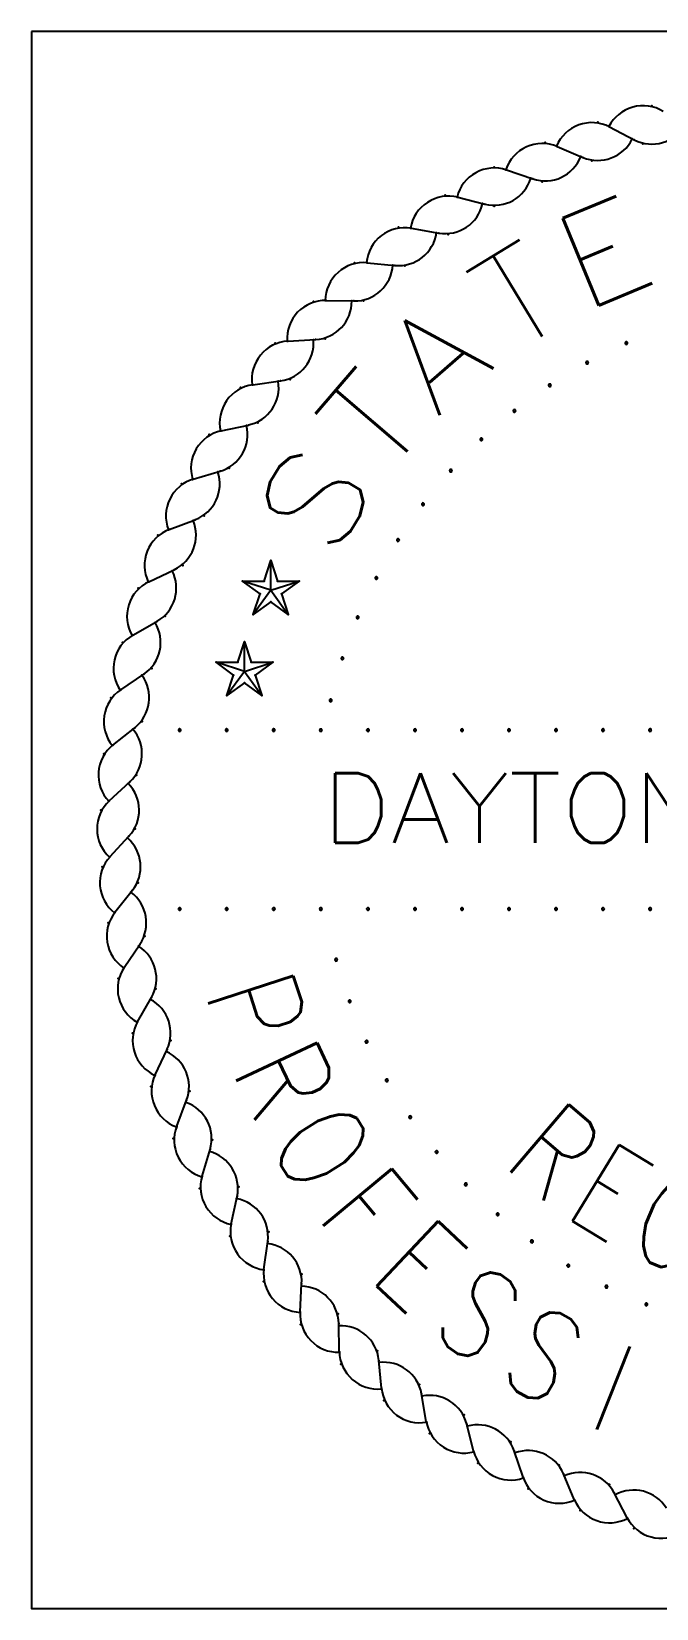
# Model space of a CAD drawing. Header units: inches. Extents: x 0 to 5400, y 0 to 3454.
# Drawn here: x 4041.3 to 4148.8, y 378.6 to 649.7 of the extents above; entities that cross this region are included whole.
import ezdxf
from ezdxf.enums import TextEntityAlignment as Align

# ---------------------------------------------------------------- set-up
doc = ezdxf.new("R2010")
doc.units = ezdxf.units.IN
doc.header["$MEASUREMENT"] = 0
doc.layers.add('SHEET', color=4, linetype='Continuous')
doc.styles.add('ROMANS', font='romans')
doc.styles.add('SIMPLEX', font='simplex')

msp = doc.modelspace()

# ---------------------------------------------------------------- linework, layer by layer
at = {"layer": 'SHEET', "color": 1, "linetype": 'Continuous'}
for p, q in [((4140.73, 633.3), (4144.98, 631.09)), ((4131.73, 629.94), (4136.14, 628.06)), ((4123.01, 625.9), (4127.55, 624.36)), ((4114.63, 621.2), (4119.27, 620.02)), ((4106.63, 615.88), (4111.35, 615.05)), ((4099.06, 609.96), (4103.83, 609.5)), ((4091.97, 603.47), (4096.76, 603.38)), ((4085.4, 596.47), (4090.18, 596.74)), ((4079.38, 588.98), (4084.13, 589.62)), ((4073.95, 581.05), (4078.64, 582.05)), ((4069.15, 572.73), (4073.74, 574.09)), ((4064.99, 564.07), (4069.47, 565.77)), ((4081.33, 555.22), (4082.48, 558.76)), ((4082.48, 553.63), (4082.48, 558.76)), ((4082.48, 558.76), (4083.63, 555.22)), ((4061.51, 555.11), (4065.85, 557.16)), ((4080.62, 553.03), (4077.61, 555.22)), ((4082.48, 553.63), (4077.61, 555.22)), ((4077.61, 555.22), (4081.33, 555.22)), ((4082.48, 553.63), (4079.47, 549.49)), ((4082.48, 553.63), (4087.35, 555.22)), ((4082.48, 553.63), (4085.49, 549.49)), ((4083.63, 555.22), (4087.35, 555.22)), ((4087.35, 555.22), (4084.34, 553.03)), ((4079.47, 549.49), (4080.62, 553.03)), ((4082.48, 551.67), (4079.47, 549.49)), ((4085.49, 549.49), (4082.48, 551.67)), ((4084.34, 553.03), (4085.49, 549.49)), ((4058.73, 545.92), (4062.9, 548.29)), ((4076.79, 541.25), (4077.94, 544.79)), ((4077.94, 539.67), (4077.94, 544.79)), ((4077.94, 544.79), (4079.09, 541.25)), ((4073.07, 541.25), (4076.79, 541.25)), ((4077.94, 539.67), (4073.07, 541.25)), ((4076.08, 539.06), (4073.07, 541.25)), ((4077.94, 539.67), (4074.93, 535.52)), ((4077.94, 539.67), (4082.82, 541.25)), ((4077.94, 539.67), (4080.96, 535.52)), ((4079.09, 541.25), (4082.82, 541.25)), ((4082.82, 541.25), (4079.81, 539.06)), ((4056.66, 536.53), (4060.63, 539.22)), ((4074.93, 535.52), (4076.08, 539.06)), ((4077.94, 537.71), (4074.93, 535.52)), ((4080.96, 535.52), (4077.94, 537.71)), ((4079.81, 539.06), (4080.96, 535.52)), ((4055.31, 527.02), (4059.07, 530)), ((4054.7, 517.43), (4058.22, 520.69)), ((4054.82, 507.83), (4058.08, 511.34)), ((4055.68, 498.26), (4058.66, 502.01)), ((4057.26, 488.78), (4059.95, 492.75)), ((4059.57, 479.45), (4061.94, 483.62)), ((4062.58, 470.33), (4064.63, 474.67)), ((4066.29, 461.47), (4068, 465.95)), ((4070.66, 452.91), (4072.02, 457.51)), ((4075.67, 444.72), (4076.68, 449.4)), ((4081.3, 436.93), (4081.94, 441.68)), ((4087.51, 429.59), (4087.78, 434.38)), ((4094.26, 422.76), (4094.16, 427.55)), ((4101.51, 416.45), (4101.05, 421.23)), ((4109.22, 410.73), (4108.4, 415.45)), ((4117.35, 405.61), (4116.17, 410.25)), ((4125.85, 401.12), (4124.32, 405.67)), ((4134.67, 397.3), (4132.79, 401.72)), ((4143.75, 394.17), (4141.54, 398.43))]:
    msp.add_line(p, q, dxfattribs=at)
at = {"layer": 'SHEET', "color": 20, "linetype": 'Continuous', "flags": 128}
msp.add_lwpolyline([(4041.33, 649.7), (4041.33, 378.57), (4314.64, 378.57), (4314.64, 649.7), (4041.33, 649.7)], close=True, dxfattribs=at)
at = {"layer": 'SHEET', "color": 1, "linetype": 'Continuous', "flags": 128}
for points in [[(4143.39, 596.13), (4143.39, 596.13, 0.414214), (4143.61, 595.91), (4143.61, 595.91, 0.414214), (4143.82, 596.13), (4143.82, 596.13, 0.414214), (4143.61, 596.34), (4143.61, 596.34, 0.414214), (4143.39, 596.13), (4143.39, 596.13)], [(4136.67, 592.79), (4136.67, 592.79, 0.414214), (4136.88, 592.57), (4136.88, 592.57, 0.414214), (4137.09, 592.79), (4137.09, 592.79, 0.414214), (4136.88, 593), (4136.88, 593, 0.414214), (4136.67, 592.79), (4136.67, 592.79)], [(4130.24, 588.9), (4130.24, 588.9, 0.414214), (4130.46, 588.68), (4130.46, 588.68, 0.414214), (4130.67, 588.9), (4130.67, 588.9, 0.414214), (4130.46, 589.11), (4130.46, 589.11, 0.414214), (4130.24, 588.9), (4130.24, 588.9)], [(4124.17, 584.48), (4124.17, 584.48, 0.414214), (4124.38, 584.27), (4124.38, 584.27, 0.414214), (4124.59, 584.48), (4124.59, 584.48, 0.414214), (4124.38, 584.7), (4124.38, 584.7, 0.414214), (4124.17, 584.48), (4124.17, 584.48)], [(4118.48, 579.58), (4118.48, 579.58, 0.414214), (4118.7, 579.36), (4118.7, 579.36, 0.414214), (4118.91, 579.58), (4118.91, 579.58, 0.414214), (4118.7, 579.79), (4118.7, 579.79, 0.414214), (4118.48, 579.58), (4118.48, 579.58)], [(4113.23, 574.21), (4113.23, 574.21, 0.414214), (4113.44, 574), (4113.44, 574, 0.414214), (4113.65, 574.21), (4113.65, 574.21, 0.414214), (4113.44, 574.42), (4113.44, 574.42, 0.414214), (4113.23, 574.21), (4113.23, 574.21)], [(4108.44, 568.42), (4108.44, 568.42, 0.414214), (4108.65, 568.21), (4108.65, 568.21, 0.414214), (4108.87, 568.42), (4108.87, 568.42, 0.414214), (4108.65, 568.64), (4108.65, 568.64, 0.414214), (4108.44, 568.42), (4108.44, 568.42)], [(4104.16, 562.26), (4104.16, 562.26, 0.414214), (4104.37, 562.04), (4104.37, 562.04, 0.414214), (4104.58, 562.26), (4104.58, 562.26, 0.414214), (4104.37, 562.47), (4104.37, 562.47, 0.414214), (4104.16, 562.26), (4104.16, 562.26)], [(4100.4, 555.75), (4100.4, 555.75, 0.414214), (4100.61, 555.54), (4100.61, 555.54, 0.414214), (4100.83, 555.75), (4100.83, 555.75, 0.414214), (4100.61, 555.97), (4100.61, 555.97, 0.414214), (4100.4, 555.75), (4100.4, 555.75)], [(4097.2, 548.96), (4097.2, 548.96, 0.414214), (4097.42, 548.75), (4097.42, 548.75, 0.414214), (4097.63, 548.96), (4097.63, 548.96, 0.414214), (4097.42, 549.17), (4097.42, 549.17, 0.414214), (4097.2, 548.96), (4097.2, 548.96)], [(4094.59, 541.92), (4094.59, 541.92, 0.414214), (4094.8, 541.71), (4094.8, 541.71, 0.414214), (4095.01, 541.92), (4095.01, 541.92, 0.414214), (4094.8, 542.13), (4094.8, 542.13, 0.414214), (4094.59, 541.92), (4094.59, 541.92)], [(4092.57, 534.69), (4092.57, 534.69, 0.414214), (4092.78, 534.47), (4092.78, 534.47, 0.414214), (4092.99, 534.69), (4092.99, 534.69, 0.414214), (4092.78, 534.9), (4092.78, 534.9, 0.414214), (4092.57, 534.69), (4092.57, 534.69)], [(4066.59, 529.58), (4066.59, 529.58, 0.414214), (4066.81, 529.37), (4066.81, 529.37, 0.414214), (4067.02, 529.58), (4067.02, 529.58, 0.414214), (4066.81, 529.8), (4066.81, 529.8, 0.414214), (4066.59, 529.58), (4066.59, 529.58)], [(4074.68, 529.58), (4074.68, 529.58, 0.414214), (4074.9, 529.37), (4074.9, 529.37, 0.414214), (4075.11, 529.58), (4075.11, 529.58, 0.414214), (4074.9, 529.8), (4074.9, 529.8, 0.414214), (4074.68, 529.58), (4074.68, 529.58)], [(4082.77, 529.58), (4082.77, 529.58, 0.414214), (4082.99, 529.37), (4082.99, 529.37, 0.414214), (4083.2, 529.58), (4083.2, 529.58, 0.414214), (4082.99, 529.8), (4082.99, 529.8, 0.414214), (4082.77, 529.58), (4082.77, 529.58)], [(4090.87, 529.58), (4090.87, 529.58, 0.414214), (4091.08, 529.37), (4091.08, 529.37, 0.414214), (4091.29, 529.58), (4091.29, 529.58, 0.414214), (4091.08, 529.8), (4091.08, 529.8, 0.414214), (4090.87, 529.58), (4090.87, 529.58)], [(4098.96, 529.58), (4098.96, 529.58, 0.414214), (4099.17, 529.37), (4099.17, 529.37, 0.414214), (4099.38, 529.58), (4099.38, 529.58, 0.414214), (4099.17, 529.8), (4099.17, 529.8, 0.414214), (4098.96, 529.58), (4098.96, 529.58)], [(4107.05, 529.58), (4107.05, 529.58, 0.414214), (4107.26, 529.37), (4107.26, 529.37, 0.414214), (4107.47, 529.58), (4107.47, 529.58, 0.414214), (4107.26, 529.8), (4107.26, 529.8, 0.414214), (4107.05, 529.58), (4107.05, 529.58)], [(4115.14, 529.58), (4115.14, 529.58, 0.414214), (4115.35, 529.37), (4115.35, 529.37, 0.414214), (4115.56, 529.58), (4115.56, 529.58, 0.414214), (4115.35, 529.8), (4115.35, 529.8, 0.414214), (4115.14, 529.58), (4115.14, 529.58)], [(4123.23, 529.58), (4123.23, 529.58, 0.414214), (4123.44, 529.37), (4123.44, 529.37, 0.414214), (4123.65, 529.58), (4123.65, 529.58, 0.414214), (4123.44, 529.8), (4123.44, 529.8, 0.414214), (4123.23, 529.58), (4123.23, 529.58)], [(4131.32, 529.58), (4131.32, 529.58, 0.414214), (4131.53, 529.37), (4131.53, 529.37, 0.414214), (4131.75, 529.58), (4131.75, 529.58, 0.414214), (4131.53, 529.8), (4131.53, 529.8, 0.414214), (4131.32, 529.58), (4131.32, 529.58)], [(4139.41, 529.58), (4139.41, 529.58, 0.414214), (4139.62, 529.37), (4139.62, 529.37, 0.414214), (4139.84, 529.58), (4139.84, 529.58, 0.414214), (4139.62, 529.8), (4139.62, 529.8, 0.414214), (4139.41, 529.58), (4139.41, 529.58)], [(4147.5, 529.58), (4147.5, 529.58, 0.414214), (4147.71, 529.37), (4147.71, 529.37, 0.414214), (4147.93, 529.58), (4147.93, 529.58, 0.414214), (4147.71, 529.8), (4147.71, 529.8, 0.414214), (4147.5, 529.58), (4147.5, 529.58)], [(4066.59, 498.84), (4066.59, 498.84, 0.414214), (4066.81, 498.63), (4066.81, 498.63, 0.414214), (4067.02, 498.84), (4067.02, 498.84, 0.414214), (4066.81, 499.06), (4066.81, 499.06, 0.414214), (4066.59, 498.84), (4066.59, 498.84)], [(4074.68, 498.84), (4074.68, 498.84, 0.414214), (4074.9, 498.63), (4074.9, 498.63, 0.414214), (4075.11, 498.84), (4075.11, 498.84, 0.414214), (4074.9, 499.06), (4074.9, 499.06, 0.414214), (4074.68, 498.84), (4074.68, 498.84)], [(4082.77, 498.84), (4082.77, 498.84, 0.414214), (4082.99, 498.63), (4082.99, 498.63, 0.414214), (4083.2, 498.84), (4083.2, 498.84, 0.414214), (4082.99, 499.06), (4082.99, 499.06, 0.414214), (4082.77, 498.84), (4082.77, 498.84)], [(4090.87, 498.84), (4090.87, 498.84, 0.414214), (4091.08, 498.63), (4091.08, 498.63, 0.414214), (4091.29, 498.84), (4091.29, 498.84, 0.414214), (4091.08, 499.06), (4091.08, 499.06, 0.414214), (4090.87, 498.84), (4090.87, 498.84)], [(4098.96, 498.84), (4098.96, 498.84, 0.414214), (4099.17, 498.63), (4099.17, 498.63, 0.414214), (4099.38, 498.84), (4099.38, 498.84, 0.414214), (4099.17, 499.06), (4099.17, 499.06, 0.414214), (4098.96, 498.84), (4098.96, 498.84)], [(4107.05, 498.84), (4107.05, 498.84, 0.414214), (4107.26, 498.63), (4107.26, 498.63, 0.414214), (4107.47, 498.84), (4107.47, 498.84, 0.414214), (4107.26, 499.06), (4107.26, 499.06, 0.414214), (4107.05, 498.84), (4107.05, 498.84)], [(4115.14, 498.84), (4115.14, 498.84, 0.414214), (4115.35, 498.63), (4115.35, 498.63, 0.414214), (4115.56, 498.84), (4115.56, 498.84, 0.414214), (4115.35, 499.06), (4115.35, 499.06, 0.414214), (4115.14, 498.84), (4115.14, 498.84)], [(4123.23, 498.84), (4123.23, 498.84, 0.414214), (4123.44, 498.63), (4123.44, 498.63, 0.414214), (4123.65, 498.84), (4123.65, 498.84, 0.414214), (4123.44, 499.06), (4123.44, 499.06, 0.414214), (4123.23, 498.84), (4123.23, 498.84)], [(4131.32, 498.84), (4131.32, 498.84, 0.414214), (4131.53, 498.63), (4131.53, 498.63, 0.414214), (4131.75, 498.84), (4131.75, 498.84, 0.414214), (4131.53, 499.06), (4131.53, 499.06, 0.414214), (4131.32, 498.84), (4131.32, 498.84)], [(4139.41, 498.84), (4139.41, 498.84, 0.414214), (4139.62, 498.63), (4139.62, 498.63, 0.414214), (4139.84, 498.84), (4139.84, 498.84, 0.414214), (4139.62, 499.06), (4139.62, 499.06, 0.414214), (4139.41, 498.84), (4139.41, 498.84)], [(4147.5, 498.84), (4147.5, 498.84, 0.414214), (4147.71, 498.63), (4147.71, 498.63, 0.414214), (4147.93, 498.84), (4147.93, 498.84, 0.414214), (4147.71, 499.06), (4147.71, 499.06, 0.414214), (4147.5, 498.84), (4147.5, 498.84)], [(4093.5, 490.1), (4093.5, 490.1, 0.414214), (4093.71, 489.89), (4093.71, 489.89, 0.414214), (4093.93, 490.1), (4093.93, 490.1, 0.414214), (4093.71, 490.31), (4093.71, 490.31, 0.414214), (4093.5, 490.1), (4093.5, 490.1)], [(4095.82, 482.96), (4095.82, 482.96, 0.414214), (4096.03, 482.75), (4096.03, 482.75, 0.414214), (4096.25, 482.96), (4096.25, 482.96, 0.414214), (4096.03, 483.17), (4096.03, 483.17, 0.414214), (4095.82, 482.96), (4095.82, 482.96)], [(4098.73, 476.04), (4098.73, 476.04, 0.414214), (4098.94, 475.82), (4098.94, 475.82, 0.414214), (4099.16, 476.04), (4099.16, 476.04, 0.414214), (4098.94, 476.25), (4098.94, 476.25, 0.414214), (4098.73, 476.04), (4098.73, 476.04)], [(4102.21, 469.38), (4102.21, 469.38, 0.414214), (4102.42, 469.17), (4102.42, 469.17, 0.414214), (4102.64, 469.38), (4102.64, 469.38, 0.414214), (4102.42, 469.59), (4102.42, 469.59, 0.414214), (4102.21, 469.38), (4102.21, 469.38)], [(4106.23, 463.04), (4106.23, 463.04, 0.414214), (4106.45, 462.83), (4106.45, 462.83, 0.414214), (4106.66, 463.04), (4106.66, 463.04, 0.414214), (4106.45, 463.25), (4106.45, 463.25, 0.414214), (4106.23, 463.04), (4106.23, 463.04)], [(4110.77, 457.06), (4110.77, 457.06, 0.414214), (4110.99, 456.85), (4110.99, 456.85, 0.414214), (4111.2, 457.06), (4111.2, 457.06, 0.414214), (4110.99, 457.27), (4110.99, 457.27, 0.414214), (4110.77, 457.06), (4110.77, 457.06)], [(4115.8, 451.48), (4115.8, 451.48, 0.414214), (4116.01, 451.26), (4116.01, 451.26, 0.414214), (4116.23, 451.48), (4116.23, 451.48, 0.414214), (4116.01, 451.69), (4116.01, 451.69, 0.414214), (4115.8, 451.48), (4115.8, 451.48)], [(4121.27, 446.34), (4121.27, 446.34, 0.414214), (4121.49, 446.12), (4121.49, 446.12, 0.414214), (4121.7, 446.34), (4121.7, 446.34, 0.414214), (4121.49, 446.55), (4121.49, 446.55, 0.414214), (4121.27, 446.34), (4121.27, 446.34)], [(4127.16, 441.67), (4127.16, 441.67, 0.414214), (4127.37, 441.46), (4127.37, 441.46, 0.414214), (4127.59, 441.67), (4127.59, 441.67, 0.414214), (4127.37, 441.89), (4127.37, 441.89, 0.414214), (4127.16, 441.67), (4127.16, 441.67)], [(4133.41, 437.52), (4133.41, 437.52, 0.414214), (4133.63, 437.3), (4133.63, 437.3, 0.414214), (4133.84, 437.52), (4133.84, 437.52, 0.414214), (4133.63, 437.73), (4133.63, 437.73, 0.414214), (4133.41, 437.52), (4133.41, 437.52)], [(4139.99, 433.9), (4139.99, 433.9, 0.414214), (4140.21, 433.69), (4140.21, 433.69, 0.414214), (4140.42, 433.9), (4140.42, 433.9, 0.414214), (4140.21, 434.11), (4140.21, 434.11, 0.414214), (4139.99, 433.9), (4139.99, 433.9)], [(4146.85, 430.85), (4146.85, 430.85, 0.414214), (4147.07, 430.63), (4147.07, 430.63, 0.414214), (4147.28, 430.85), (4147.28, 430.85, 0.414214), (4147.07, 431.06), (4147.07, 431.06, 0.414214), (4146.85, 430.85), (4146.85, 430.85)]]:
    msp.add_lwpolyline(points, format="xyb", close=True, dxfattribs=at)
at = {"layer": 'SHEET', "color": 1, "linetype": 'Continuous'}
for centre, start, end in [((4146.48, 630.37), 58.1707, 153.0209), ((4137.69, 627.46), 62.561, 157.4112), ((4148.01, 636.93), 242.561, 329.9087), ((4129.15, 623.88), 66.9512, 161.8014), ((4138.71, 634.12), 246.9512, 334.299), ((4129.66, 630.6), 251.3415, 338.6892), ((4120.9, 619.66), 71.3415, 166.1917), ((4120.9, 626.4), 255.7317, 343.0795), ((4113, 614.82), 75.7317, 170.5819), ((4112.48, 621.54), 260.122, 347.4697), ((4105.5, 609.39), 80.122, 174.9721), ((4104.46, 616.05), 264.5122, 351.8599), ((4098.43, 603.4), 84.5122, 179.3624), ((4096.89, 609.96), 268.9024, 356.2502), ((4091.85, 596.89), 88.9024, 183.7526), ((4089.81, 603.31), 273.2927, 0.6404), ((4083.25, 596.14), 277.6829, 5.0307), ((4085.78, 589.89), 93.2927, 188.1429), ((4080.26, 582.45), 97.6829, 192.5331), ((4077.26, 588.49), 282.0732, 9.4209), ((4075.33, 574.61), 102.0732, 196.9234), ((4071.88, 580.4), 286.4634, 13.8112), ((4071.01, 566.42), 106.4634, 201.3136), ((4067.13, 571.93), 290.8537, 18.2014), ((4067.34, 557.91), 110.8537, 205.7039), ((4063.04, 563.11), 295.2439, 22.5916), ((4059.64, 554.01), 299.6341, 26.9819), ((4064.32, 549.16), 115.2439, 210.0941), ((4056.95, 544.67), 304.0244, 31.3721), ((4061.99, 540.19), 119.6341, 214.4843), ((4054.98, 535.16), 308.4146, 35.7624), ((4060.34, 531.08), 124.0244, 218.8746), ((4053.74, 525.52), 312.8049, 40.1526), ((4059.4, 521.86), 128.4146, 223.2648), ((4053.25, 515.82), 317.1951, 44.5429), ((4059.17, 512.6), 132.8049, 227.6551), ((4053.5, 506.1), 321.5854, 48.9331), ((4059.65, 503.35), 137.1951, 232.0453), ((4054.49, 496.44), 325.9756, 53.3234), ((4060.84, 494.17), 141.5854, 236.4356), ((4056.22, 486.88), 330.3659, 57.7136), ((4062.72, 485.1), 145.9756, 240.8258), ((4058.67, 477.48), 334.7561, 62.1038), ((4065.29, 476.2), 150.3659, 245.216), ((4061.84, 468.29), 339.1463, 66.4941), ((4068.54, 467.52), 154.7561, 249.6063), ((4065.71, 459.37), 343.5366, 70.8843), ((4072.44, 459.12), 159.1463, 253.9965), ((4070.24, 450.78), 347.9268, 75.2746), ((4076.97, 451.05), 163.5366, 258.3868), ((4075.42, 442.56), 352.3171, 79.6648), ((4082.11, 443.34), 167.9268, 262.777), ((4081.21, 434.76), 356.7073, 84.0551), ((4087.82, 436.05), 172.3171, 267.1673), ((4087.58, 427.42), 1.0976, 88.4453), ((4094.08, 429.21), 176.7073, 271.5575), ((4094.5, 420.6), 5.4878, 92.8356), ((4100.84, 422.88), 181.0976, 275.9478), ((4101.91, 414.32), 9.878, 97.2258), ((4108.06, 417.08), 185.4878, 280.338), ((4109.79, 408.63), 14.2683, 101.616), ((4115.71, 411.86), 189.878, 284.7282), ((4118.08, 403.56), 18.6585, 106.0063), ((4123.73, 407.23), 194.2683, 289.1185), ((4126.73, 399.14), 23.0488, 110.3965), ((4135.7, 395.39), 27.439, 114.7868), ((4132.09, 403.23), 198.6585, 293.5087), ((4144.92, 392.34), 31.8293, 119.177), ((4140.72, 399.88), 203.0488, 297.899), ((4149.59, 397.21), 207.439, 302.2892)]:
    msp.add_arc(centre, 6.58, start, end, dxfattribs=at)
for p in [(4148.01, 636.93), (4138.71, 634.12), (4140.62, 633.35), (4140.73, 633.3), (4140.73, 633.3), (4129.66, 630.6), (4131.61, 629.98), (4131.73, 629.94), (4131.73, 629.94), (4144.65, 631.26), (4144.98, 631.09), (4144.98, 631.09), (4146.48, 630.37), (4120.9, 626.4), (4135.79, 628.21), (4136.14, 628.06), (4136.14, 628.06), (4137.69, 627.46), (4122.89, 625.93), (4123.01, 625.9), (4123.01, 625.9), (4127.19, 624.48), (4127.55, 624.36), (4127.55, 624.36), (4129.15, 623.88), (4112.48, 621.54), (4114.51, 621.23), (4114.63, 621.2), (4114.63, 621.2), (4118.91, 620.11), (4119.27, 620.02), (4119.27, 620.02), (4120.9, 619.66), (4104.46, 616.05), (4106.51, 615.9), (4106.63, 615.88), (4110.98, 615.12), (4111.35, 615.05), (4111.35, 615.05), (4113, 614.82), (4096.89, 609.96), (4098.94, 609.97), (4099.06, 609.96), (4099.06, 609.96), (4103.46, 609.53), (4103.83, 609.5), (4103.83, 609.5), (4105.5, 609.39), (4089.81, 603.31), (4091.85, 603.48), (4091.97, 603.47), (4091.97, 603.47), (4096.39, 603.39), (4096.76, 603.38), (4096.76, 603.38), (4098.43, 603.4), (4089.81, 596.72), (4090.18, 596.74), (4090.18, 596.74), (4091.85, 596.89), (4083.25, 596.14), (4085.28, 596.46), (4085.4, 596.47), (4085.4, 596.47), (4077.26, 588.49), (4079.26, 588.96), (4079.38, 588.98), (4079.38, 588.98), (4083.76, 589.57), (4084.13, 589.62), (4084.13, 589.62), (4085.78, 589.89), (4071.88, 580.4), (4073.83, 581.02), (4073.95, 581.05), (4073.95, 581.05), (4078.27, 581.97), (4078.64, 582.05), (4078.64, 582.05), (4080.26, 582.45), (4069.03, 572.7), (4069.15, 572.73), (4069.15, 572.73), (4073.38, 573.98), (4073.74, 574.09), (4073.74, 574.09), (4075.33, 574.61), (4067.13, 571.93), (4064.88, 564.02), (4064.99, 564.07), (4064.99, 564.07), (4069.12, 565.64), (4069.47, 565.77), (4069.47, 565.77), (4071.01, 566.42), (4063.04, 563.11), (4082.48, 558.76), (4082.48, 558.76), (4065.51, 557), (4065.85, 557.16), (4065.85, 557.16), (4067.34, 557.91), (4059.64, 554.01), (4061.4, 555.06), (4061.51, 555.11), (4061.51, 555.11), (4077.61, 555.22), (4077.61, 555.22), (4077.61, 555.22), (4081.33, 555.22), (4081.33, 555.22), (4082.48, 553.63), (4082.48, 553.63), (4082.48, 553.63), (4082.48, 553.63), (4082.48, 553.63), (4083.63, 555.22), (4083.63, 555.22), (4087.35, 555.22), (4087.35, 555.22), (4087.35, 555.22), (4080.62, 553.03), (4080.62, 553.03), (4082.48, 551.67), (4082.48, 551.67), (4084.34, 553.03), (4084.34, 553.03), (4062.57, 548.1), (4062.9, 548.29), (4062.9, 548.29), (4064.32, 549.16), (4079.47, 549.49), (4079.47, 549.49), (4085.49, 549.49), (4085.49, 549.49), (4058.62, 545.86), (4058.73, 545.92), (4058.73, 545.92), (4056.95, 544.67), (4077.94, 544.79), (4077.94, 544.79), (4061.99, 540.19), (4073.07, 541.25), (4073.07, 541.25), (4076.79, 541.25), (4076.79, 541.25), (4077.94, 539.67), (4077.94, 539.67), (4077.94, 539.67), (4077.94, 539.67), (4077.94, 539.67), (4079.09, 541.25), (4082.82, 541.25), (4082.82, 541.25), (4082.82, 541.25), (4060.32, 539.01), (4060.63, 539.22), (4060.63, 539.22), (4076.08, 539.06), (4076.08, 539.06), (4077.94, 537.71), (4077.94, 537.71), (4079.81, 539.06), (4079.81, 539.06), (4054.98, 535.16), (4056.56, 536.47), (4056.66, 536.53), (4056.66, 536.53), (4074.93, 535.52), (4074.93, 535.52), (4080.96, 535.52), (4080.96, 535.52), (4080.96, 535.52), (4058.77, 529.77), (4059.07, 530), (4059.07, 530), (4060.34, 531.08), (4055.22, 526.95), (4055.31, 527.02), (4055.31, 527.02), (4053.74, 525.52), (4058.22, 520.69), (4058.22, 520.69), (4059.4, 521.86), (4057.94, 520.43), (4053.25, 515.82), (4054.61, 517.35), (4054.7, 517.43), (4059.17, 512.6), (4057.82, 511.07), (4058.08, 511.34), (4058.08, 511.34), (4054.74, 507.74), (4054.82, 507.83), (4054.82, 507.83), (4053.5, 506.1), (4058.42, 501.72), (4058.66, 502.01), (4058.66, 502.01), (4059.65, 503.35), (4054.49, 496.44), (4055.6, 498.16), (4055.68, 498.26), (4055.68, 498.26), (4060.84, 494.17), (4059.74, 492.44), (4059.95, 492.75), (4059.95, 492.75), (4057.2, 488.68), (4057.26, 488.78), (4057.26, 488.78), (4056.22, 486.88), (4061.75, 483.29), (4061.94, 483.62), (4061.94, 483.62), (4062.72, 485.1), (4058.67, 477.48), (4059.51, 479.35), (4059.57, 479.45), (4059.57, 479.45), (4064.63, 474.67), (4064.63, 474.67), (4065.29, 476.2), (4064.47, 474.33), (4062.53, 470.22), (4062.58, 470.33), (4062.58, 470.33), (4061.84, 468.29), (4068.54, 467.52), (4067.86, 465.59), (4068, 465.95), (4068, 465.95), (4066.25, 461.35), (4066.29, 461.47), (4066.29, 461.47), (4065.71, 459.37), (4072.44, 459.12), (4071.91, 457.15), (4072.02, 457.51), (4072.02, 457.51), (4070.63, 452.79), (4070.66, 452.91), (4070.66, 452.91), (4070.24, 450.78), (4076.97, 451.05), (4076.6, 449.04), (4076.68, 449.4), (4076.68, 449.4), (4075.67, 444.72), (4075.67, 444.72), (4075.42, 442.56), (4075.65, 444.6), (4082.11, 443.34), (4081.89, 441.31), (4081.94, 441.68), (4081.94, 441.68), (4081.28, 436.81), (4081.3, 436.93), (4081.3, 436.93), (4081.21, 434.76), (4087.76, 434), (4087.78, 434.38), (4087.78, 434.38), (4087.82, 436.05), (4087.5, 429.47), (4087.51, 429.59), (4087.51, 429.59), (4094.08, 429.21), (4087.58, 427.42), (4094.16, 427.55), (4094.16, 427.55), (4094.17, 427.17), (4094.26, 422.76), (4094.26, 422.76), (4094.26, 422.63), (4094.5, 420.6), (4100.84, 422.88), (4101.05, 421.23), (4101.05, 421.23), (4101.09, 420.85), (4101.51, 416.45), (4101.51, 416.45), (4101.52, 416.33), (4108.06, 417.08), (4108.4, 415.45), (4108.4, 415.45), (4108.46, 415.08), (4101.91, 414.32), (4109.22, 410.73), (4109.22, 410.73), (4109.24, 410.61), (4115.71, 411.86), (4116.17, 410.25), (4116.17, 410.25), (4116.26, 409.89), (4109.79, 408.63), (4123.73, 407.23), (4117.35, 405.61), (4117.35, 405.61), (4117.38, 405.49), (4124.32, 405.67), (4124.32, 405.67), (4124.44, 405.31), (4118.08, 403.56), (4132.09, 403.23), (4132.79, 401.72), (4132.79, 401.72), (4132.94, 401.37), (4125.85, 401.12), (4125.85, 401.12), (4125.89, 401.01), (4126.73, 399.14), (4140.72, 399.88), (4134.67, 397.3), (4134.67, 397.3), (4134.71, 397.19), (4141.54, 398.43), (4141.54, 398.43), (4141.71, 398.09), (4135.7, 395.39), (4143.75, 394.17), (4143.75, 394.17), (4143.8, 394.06), (4144.92, 392.34)]:
    msp.add_point(p, dxfattribs=at)

# ---------------------------------------------------------------- texts
for s, height, rotation, style, width, p in [('E', 16.22, 22.5, 'ROMANS', 1.1, (4142.79, 604.23)), ('T', 16.22, 31.5, 'ROMANS', 1.1, (4129.17, 597.29)), ('A', 16.22, 40.9766, 'ROMANS', 1.1, (4116.18, 587.77)), ('T', 16.22, 49.5, 'ROMANS', 1.1, (4105.99, 577.49)), ('S', 16.22, 58.5, 'ROMANS', 1.1, (4097, 565.12)), ('P', 15.37, 288, 'SIMPLEX', 0.8, (4072.79, 479.35)), ('R', 15.37, 295.2, 'SIMPLEX', 0.8, (4078, 466.18)), ('R', 15.37, 319.5, 'SIMPLEX', 0.8, (4126.34, 451.3)), ('O', 15.37, 302.4, 'SIMPLEX', 0.8, (4084.83, 453.77)), ('E', 15.37, 328.5, 'SIMPLEX', 0.8, (4136.84, 443.67)), ('F', 15.37, 309.6, 'SIMPLEX', 0.8, (4093.15, 442.31)), ('G', 15.37, 337.5, 'SIMPLEX', 0.8, (4148.41, 437.77)), ('E', 15.37, 316.8, 'SIMPLEX', 0.8, (4102.85, 431.98)), ('S', 15.37, 324, 'SIMPLEX', 0.8, (4113.77, 422.95)), ('S', 15.37, 331.2, 'SIMPLEX', 0.8, (4125.73, 415.36)), ('I', 15.37, 338.4, 'SIMPLEX', 0.8, (4138.55, 409.33))]:
    msp.add_text(s, height=height, rotation=rotation, dxfattribs=dict(at, style=style, width=width)).set_placement(p, align=Align.CENTER)
at = {"layer": 'SHEET', "color": 4, "linetype": 'Continuous', "style": 'ROMANS', "width": 1.1}
msp.add_text('DAYTON C. MACATEE', height=11.9553, dxfattribs=at).set_placement((4180.08, 516.21), align=Align.MIDDLE_CENTER)

doc.saveas('drawing.dxf')
